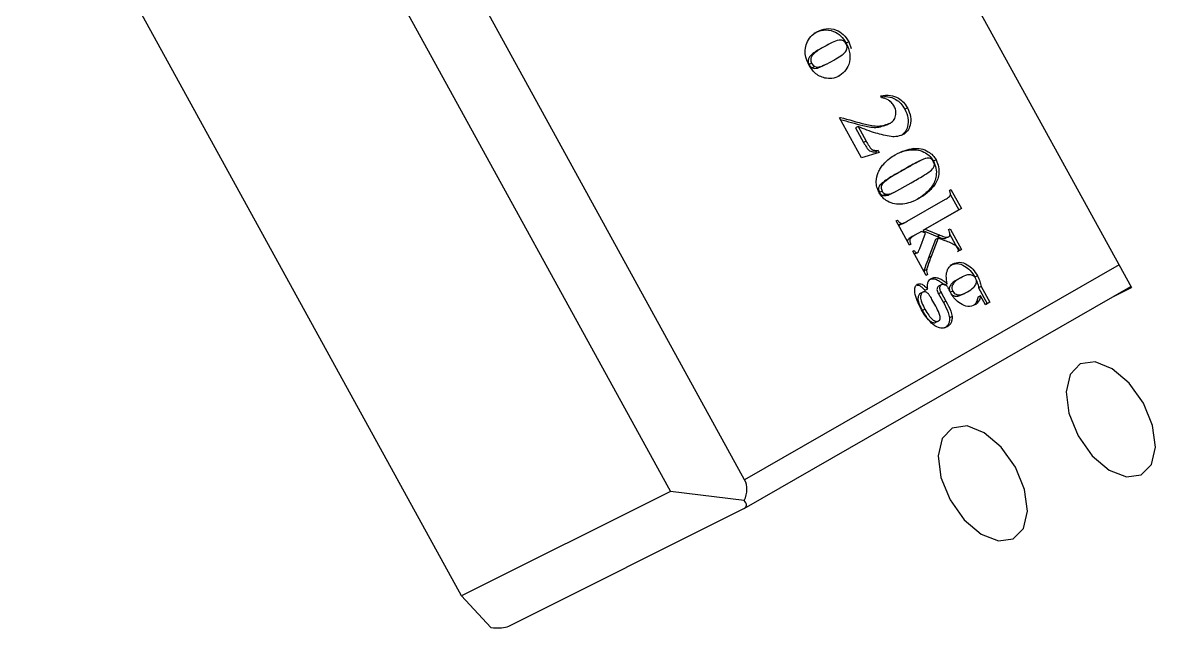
# Model space of a CAD drawing. Header units: millimetres. Extents: x -551930 to 36223, y -1733730 to 8014.
# Drawn here: x -551615.29 to -551610.26, y -1733691.41 to -1733688.71 of the extents above; entities that cross this region are included whole.
import ezdxf

# ---------------------------------------------------------------- set-up
doc = ezdxf.new("R2010")
doc.units = ezdxf.units.MM
doc.layers.get('0').update_dxf_attribs({"lineweight": 35})

msp = doc.modelspace()

# ---------------------------------------------------------------- linework, layer by layer
at = {"color": 7, "linetype": 'Continuous', "lineweight": 25}
for p, q in [((-551612.5302, -1733685.9482), (-551610.3641, -1733689.8907)), ((-551612.0821, -1733690.7457), (-551614.1399, -1733687.0003)), ((-551614.3613, -1733687.2485), (-551612.4118, -1733690.7968)), ((-551613.3397, -1733691.2615), (-551615.2892, -1733687.7132)), ((-551611.713, -1733688.8126), (-551611.7516, -1733688.8332)), ((-551611.74, -1733688.8274), (-551611.7516, -1733688.8332)), ((-551611.7015, -1733688.8065), (-551611.7131, -1733688.8123)), ((-551611.6191, -1733688.7993), (-551611.6307, -1733688.8052)), ((-551611.6191, -1733688.7993), (-551611.6095, -1733688.8288)), ((-551611.774, -1733688.8511), (-551611.7856, -1733688.8569)), ((-551611.7845, -1733688.8943), (-551611.7961, -1733688.9001)), ((-551611.7709, -1733688.9081), (-551611.7825, -1733688.914)), ((-551611.7592, -1733688.9158), (-551611.7292, -1733688.9029)), ((-551611.7476, -1733688.91), (-551611.7592, -1733688.9158)), ((-551611.7292, -1733688.9031), (-551611.7176, -1733688.8973)), ((-551611.4749, -1733689.048), (-551611.477, -1733689.0386)), ((-551611.3586, -1733689.0927), (-551611.3702, -1733689.0985)), ((-551611.6608, -1733689.137), (-551611.6568, -1733689.1347)), ((-551611.5635, -1733689.3141), (-551611.6608, -1733689.137)), ((-551611.5775, -1733689.1758), (-551611.5891, -1733689.1816)), ((-551611.5775, -1733689.1758), (-551611.5419, -1733689.2406)), ((-551611.4345, -1733689.1602), (-551611.4461, -1733689.166)), ((-551611.5891, -1733689.1816), (-551611.5535, -1733689.2464)), ((-551611.5419, -1733689.2406), (-551611.5535, -1733689.2464)), ((-551611.3339, -1733689.2733), (-551611.3455, -1733689.2791)), ((-551611.4839, -1733689.2906), (-551611.5635, -1733689.3141)), ((-551611.4883, -1733689.2825), (-551611.4999, -1733689.2883)), ((-551611.4999, -1733689.2883), (-551611.4966, -1733689.2944)), ((-551611.4883, -1733689.2825), (-551611.4839, -1733689.2906)), ((-551611.2992, -1733689.3259), (-551611.3108, -1733689.3317)), ((-551611.2315, -1733689.3241), (-551611.2431, -1733689.3299)), ((-551611.3973, -1733689.3802), (-551611.4089, -1733689.386)), ((-551611.4642, -1733689.4244), (-551611.4758, -1733689.4302)), ((-551611.4196, -1733689.4686), (-551611.3419, -1733689.4253)), ((-551611.4712, -1733689.4627), (-551611.4828, -1733689.4685)), ((-551611.4564, -1733689.4758), (-551611.468, -1733689.4816)), ((-551611.4196, -1733689.4686), (-551611.4312, -1733689.4744)), ((-551611.2396, -1733689.4369), (-551611.2512, -1733689.4427)), ((-551611.1723, -1733689.4594), (-551611.1658, -1733689.4556)), ((-551611.168, -1733689.4784), (-551611.131, -1733689.5459)), ((-551611.1658, -1733689.4556), (-551611.1194, -1733689.5401)), ((-551611.3604, -1733689.5968), (-551611.1899, -1733689.4988)), ((-551611.3048, -1733689.4938), (-551611.3164, -1733689.4996)), ((-551611.131, -1733689.5459), (-551611.2913, -1733689.638)), ((-551611.1194, -1733689.5401), (-551611.2797, -1733689.6322)), ((-551611.1194, -1733689.5401), (-551611.131, -1733689.5459)), ((-551611.409, -1733689.5953), (-551611.4027, -1733689.5917)), ((-551611.3502, -1733689.7024), (-551611.409, -1733689.5953)), ((-551611.4007, -1733689.6105), (-551611.3972, -1733689.6122)), ((-551611.3856, -1733689.6064), (-551611.3972, -1733689.6122)), ((-551611.3808, -1733689.6073), (-551611.3692, -1733689.6015)), ((-551611.2797, -1733689.6322), (-551611.2913, -1733689.638)), ((-551611.2797, -1733689.6322), (-551611.2146, -1733689.6584)), ((-551611.1759, -1733689.6336), (-551611.1694, -1733689.6299)), ((-551611.1694, -1733689.6299), (-551611.1184, -1733689.7227)), ((-551611.3076, -1733689.6474), (-551611.3378, -1733689.6647)), ((-551611.3262, -1733689.6589), (-551611.3378, -1733689.6647)), ((-551611.296, -1733689.6416), (-551611.3262, -1733689.6589)), ((-551611.296, -1733689.6416), (-551611.3076, -1733689.6474)), ((-551611.3042, -1733689.718), (-551611.2782, -1733689.6488)), ((-551611.2782, -1733689.6488), (-551611.296, -1733689.6416)), ((-551611.2913, -1733689.638), (-551611.2262, -1733689.6642)), ((-551611.2339, -1733689.6768), (-551611.2649, -1733689.7585)), ((-551611.2223, -1733689.671), (-551611.2533, -1733689.7527)), ((-551611.2223, -1733689.671), (-551611.2339, -1733689.6768)), ((-551611.2146, -1733689.6584), (-551611.2262, -1733689.6642)), ((-551611.1918, -1733689.6832), (-551611.2223, -1733689.671)), ((-551611.1754, -1733689.665), (-551611.187, -1733689.6708)), ((-551611.1702, -1733689.6553), (-551611.13, -1733689.7285)), ((-551611.3438, -1733689.6987), (-551611.3504, -1733689.702)), ((-551611.3438, -1733689.6987), (-551611.3502, -1733689.7024)), ((-551611.3351, -1733689.7299), (-551611.3287, -1733689.7262)), ((-551611.2762, -1733689.837), (-551611.3351, -1733689.7299)), ((-551611.13, -1733689.7285), (-551611.1365, -1733689.7323)), ((-551611.1184, -1733689.7227), (-551611.13, -1733689.7285)), ((-551611.1184, -1733689.7227), (-551611.1249, -1733689.7265)), ((-551611.3144, -1733689.7361), (-551611.326, -1733689.7419)), ((-551611.2533, -1733689.7527), (-551611.2649, -1733689.7585)), ((-551611.2735, -1733689.8105), (-551611.2851, -1733689.8163)), ((-551611.2851, -1733689.8163), (-551611.285, -1733689.821)), ((-551611.2699, -1733689.8333), (-551611.2764, -1733689.8366)), ((-551611.2699, -1733689.8333), (-551611.2762, -1733689.837)), ((-551611.2089, -1733689.8791), (-551611.2205, -1733689.8849)), ((-551611.1823, -1733689.8742), (-551611.1939, -1733689.88)), ((-551611.1271, -1733689.8505), (-551611.1387, -1733689.8563)), ((-551611.1153, -1733689.8442), (-551611.1269, -1733689.85)), ((-551611.0477, -1733689.8395), (-551611.0593, -1733689.8453)), ((-551612.0841, -1733690.8723), (-551610.3667, -1733689.8859)), ((-551611.2913, -1733689.9119), (-551611.3029, -1733689.9177)), ((-551611.2695, -1733689.8977), (-551611.2811, -1733689.9036)), ((-551611.2093, -1733689.9136), (-551611.2209, -1733689.9194)), ((-551611.2209, -1733689.9194), (-551611.1995, -1733689.9575)), ((-551611.2093, -1733689.9136), (-551611.1879, -1733689.9517)), ((-551611.1131, -1733689.9208), (-551611.1015, -1733689.915)), ((-551611.0344, -1733689.9275), (-551611.046, -1733689.9333)), ((-551611.0313, -1733689.886), (-551611.0429, -1733689.8918)), ((-551611.0429, -1733689.8918), (-551611.0044, -1733689.9618)), ((-551611.0125, -1733689.9673), (-551611.0344, -1733689.9275)), ((-551611.0313, -1733689.886), (-551610.9928, -1733689.956)), ((-551610.4501, -1733689.9338), (-551610.3641, -1733689.8907)), ((-551611.1879, -1733689.9517), (-551611.1995, -1733689.9575)), ((-551611.042, -1733689.9516), (-551611.0536, -1733689.9574)), ((-551611.0044, -1733689.9618), (-551611.0129, -1733689.9666)), ((-551610.9928, -1733689.956), (-551611.0125, -1733689.9673)), ((-551610.9928, -1733689.956), (-551611.0044, -1733689.9618)), ((-551611.2812, -1733689.9878), (-551611.2928, -1733689.9936)), ((-551611.1609, -1733690.0202), (-551611.1725, -1733690.026)), ((-551611.2197, -1733690.0394), (-551611.2313, -1733690.0452)), ((-551612.4118, -1733690.7968), (-551613.3397, -1733691.2615)), ((-551612.0842, -1733690.8373), (-551612.4118, -1733690.7968)), ((-551613.1299, -1733691.396), (-551612.086, -1733690.8733)), ((-551613.3397, -1733691.2615), (-551613.2101, -1733691.4011))]:
    msp.add_line(p, q, dxfattribs=at)
at = {"color": 8, "linetype": 'Continuous', "lineweight": 25}
for p, q in [((-551610.4191, -1733689.7905), (-551612.0821, -1733690.7457)), ((-551611.1576, -1733689.9068), (-551611.168, -1733689.912))]:
    msp.add_line(p, q, dxfattribs=at)
at = {"color": 7, "linetype": 'Continuous', "lineweight": 25, "flags": 128}
for points in [[(-551610.311, -1733690.4045), (-551610.3739, -1733690.3158), (-551610.4492, -1733690.2516), (-551610.5256, -1733690.2217), (-551610.5914, -1733690.2307), (-551610.6366, -1733690.2773), (-551610.6543, -1733690.3542), (-551610.6418, -1733690.4499), (-551610.601, -1733690.5497), (-551610.5382, -1733690.6385), (-551610.4628, -1733690.7027), (-551610.3864, -1733690.7326), (-551610.3206, -1733690.7236), (-551610.2754, -1733690.677), (-551610.2578, -1733690.6), (-551610.2702, -1733690.5044), (-551610.311, -1733690.4045)], [(-551610.8794, -1733690.6891), (-551610.9422, -1733690.6004), (-551611.0176, -1733690.5362), (-551611.094, -1733690.5063), (-551611.1598, -1733690.5153), (-551611.2049, -1733690.5619), (-551611.2226, -1733690.6389), (-551611.2101, -1733690.7345), (-551611.1694, -1733690.8344), (-551611.1065, -1733690.9231), (-551611.0312, -1733690.9873), (-551610.9548, -1733691.0172), (-551610.889, -1733691.0082), (-551610.8438, -1733690.9616), (-551610.8261, -1733690.8846), (-551610.8386, -1733690.789), (-551610.8794, -1733690.6891)]]:
    msp.add_lwpolyline(points, dxfattribs=at)
at = {"color": 7, "linetype": 'Continuous', "lineweight": 25}
for centre, major_axis, ratio, start_param, end_param in [((-551612.2199, -1733690.8205), (0.1381, 0.0742), 0.717333, 5.50467, 6.290068), ((-551612.2199, -1733690.8205), (0.1454, -0.0408), 0.304715, 5.95974, 6.745138), ((-551613.2638, -1733691.3433), (0.1454, -0.0408), 0.304715, 5.174342, 5.95974)]:
    msp.add_ellipse(centre, major_axis=major_axis, ratio=ratio, start_param=start_param, end_param=end_param, dxfattribs=at)
for points, knots in [([(-551611.7965, -1733688.9019), (-551611.8019, -1733688.8907), (-551611.812, -1733688.8695), (-551611.8153, -1733688.8348), (-551611.8067, -1733688.803), (-551611.7896, -1733688.7737), (-551611.7712, -1733688.7608), (-551611.7618, -1733688.7543)], [0, 0, 0, 0, 0.1974471, 0.3770542, 0.5611685, 0.7769461, 1, 1, 1, 1]), ([(-551611.7734, -1733688.7601), (-551611.7598, -1733688.7543), (-551611.733, -1733688.7428), (-551611.6902, -1733688.7486), (-551611.6532, -1733688.7704), (-551611.6384, -1733688.7933), (-551611.6307, -1733688.8052)], [0, 0, 0, 0, 0.287239, 0.567143, 0.777212, 1, 1, 1, 1]), ([(-551611.7618, -1733688.7543), (-551611.7482, -1733688.7485), (-551611.7214, -1733688.737), (-551611.6786, -1733688.7428), (-551611.6416, -1733688.7646), (-551611.6268, -1733688.7875), (-551611.6191, -1733688.7993)], [0, 0, 0, 0, 0.287239, 0.567143, 0.777212, 1, 1, 1, 1]), ([(-551611.74, -1733688.8274), (-551611.7468, -1733688.8315), (-551611.7586, -1733688.8386), (-551611.7694, -1733688.8474), (-551611.774, -1733688.8511)], [0, 0, 0, 0, 0.574953, 1, 1, 1, 1]), ([(-551611.6313, -1733688.8076), (-551611.633, -1733688.805), (-551611.6363, -1733688.7998), (-551611.6436, -1733688.7943), (-551611.6526, -1733688.7906), (-551611.6705, -1733688.7918), (-551611.6998, -1733688.8051), (-551611.7247, -1733688.8189), (-551611.74, -1733688.8274)], [0, 0, 0, 0, 0.063517, 0.125708, 0.193372, 0.282051, 0.558137, 1, 1, 1, 1]), ([(-551611.6763, -1733688.8748), (-551611.6669, -1733688.8693), (-551611.652, -1733688.8606), (-551611.6361, -1733688.847), (-551611.6287, -1733688.8353), (-551611.6274, -1733688.8281), (-551611.6269, -1733688.8248)], [0, 0, 0, 0, 0.456429, 0.727263, 0.874552, 1, 1, 1, 1]), ([(-551611.6307, -1733688.8052), (-551611.6242, -1733688.8208), (-551611.611, -1733688.8523), (-551611.6163, -1733688.8989), (-551611.6368, -1733688.9331), (-551611.6561, -1733688.9467), (-551611.666, -1733688.9537)], [0, 0, 0, 0, 0.268271, 0.539675, 0.764512, 1, 1, 1, 1]), ([(-551611.6269, -1733688.8248), (-551611.627, -1733688.8216), (-551611.6273, -1733688.8157), (-551611.63, -1733688.8102), (-551611.6313, -1733688.8076)], [0, 0, 0, 0, 0.532969, 1, 1, 1, 1]), ([(-551611.7856, -1733688.8569), (-551611.7892, -1733688.8604), (-551611.796, -1733688.8667), (-551611.8002, -1733688.8794), (-551611.8001, -1733688.8909), (-551611.7974, -1733688.8971), (-551611.7961, -1733688.9001)], [0, 0, 0, 0, 0.3399011, 0.6219485, 0.8154038, 1, 1, 1, 1]), ([(-551611.774, -1733688.8511), (-551611.7776, -1733688.8546), (-551611.7844, -1733688.8609), (-551611.7886, -1733688.8735), (-551611.7886, -1733688.8851), (-551611.7858, -1733688.8913), (-551611.7845, -1733688.8943)], [0, 0, 0, 0, 0.339901, 0.621949, 0.815404, 1, 1, 1, 1]), ([(-551611.7516, -1733688.8332), (-551611.7584, -1733688.8373), (-551611.7702, -1733688.8444), (-551611.781, -1733688.8532), (-551611.7856, -1733688.8569)], [0, 0, 0, 0, 0.574953, 1, 1, 1, 1]), ([(-551611.7476, -1733688.91), (-551611.7369, -1733688.9056), (-551611.7122, -1733688.8957), (-551611.6892, -1733688.8823), (-551611.6763, -1733688.8748)], [0, 0, 0, 0, 0.436824, 1, 1, 1, 1]), ([(-551611.7265, -1733688.9599), (-551611.7343, -1733688.9574), (-551611.7497, -1733688.9526), (-551611.7755, -1733688.9342), (-551611.7885, -1733688.9143), (-551611.7965, -1733688.9019)], [0, 0, 0, 0, 0.280536, 0.550254, 1, 1, 1, 1]), ([(-551611.7961, -1733688.9001), (-551611.794, -1733688.9035), (-551611.7903, -1733688.9094), (-551611.7848, -1733688.9126), (-551611.7825, -1733688.914)], [0, 0, 0, 0, 0.5805341, 1, 1, 1, 1]), ([(-551611.7845, -1733688.8943), (-551611.7824, -1733688.8977), (-551611.7787, -1733688.9036), (-551611.7732, -1733688.9068), (-551611.7709, -1733688.9081)], [0, 0, 0, 0, 0.580534, 1, 1, 1, 1]), ([(-551611.7825, -1733688.914), (-551611.7783, -1733688.9154), (-551611.7703, -1733688.9181), (-551611.7628, -1733688.9165), (-551611.7592, -1733688.9158)], [0, 0, 0, 0, 0.531877, 1, 1, 1, 1]), ([(-551611.7709, -1733688.9081), (-551611.7667, -1733688.9096), (-551611.7587, -1733688.9123), (-551611.7512, -1733688.9107), (-551611.7476, -1733688.91)], [0, 0, 0, 0, 0.531877, 1, 1, 1, 1]), ([(-551611.6613, -1733688.9502), (-551611.6721, -1733688.9553), (-551611.6923, -1733688.9648), (-551611.7157, -1733688.9614), (-551611.7265, -1733688.9599)], [0, 0, 0, 0, 0.5353978, 1, 1, 1, 1]), ([(-551611.477, -1733689.0386), (-551611.463, -1733689.0368), (-551611.4373, -1733689.0335), (-551611.4017, -1733689.0459), (-551611.3752, -1733689.0666), (-551611.3642, -1733689.084), (-551611.3586, -1733689.0927)], [0, 0, 0, 0, 0.328705, 0.601224, 0.798587, 1, 1, 1, 1]), ([(-551611.4758, -1733689.0439), (-551611.466, -1733689.0428), (-551611.4446, -1733689.0404), (-551611.4133, -1733689.0518), (-551611.3868, -1733689.0724), (-551611.3758, -1733689.0898), (-551611.3702, -1733689.0985)], [0, 0, 0, 0, 0.255016, 0.557449, 0.776477, 1, 1, 1, 1]), ([(-551611.4182, -1733689.0852), (-551611.4219, -1733689.0794), (-551611.4292, -1733689.0679), (-551611.4489, -1733689.0526), (-551611.4648, -1733689.0498), (-551611.4749, -1733689.048)], [0, 0, 0, 0, 0.273946, 0.538306, 1, 1, 1, 1]), ([(-551611.4345, -1733689.1602), (-551611.4283, -1733689.1556), (-551611.4163, -1733689.1467), (-551611.4094, -1733689.1249), (-551611.4099, -1733689.1034), (-551611.4154, -1733689.0913), (-551611.4182, -1733689.0852)], [0, 0, 0, 0, 0.295104, 0.57626, 0.786716, 1, 1, 1, 1]), ([(-551611.3702, -1733689.0985), (-551611.3646, -1733689.1114), (-551611.3537, -1733689.1368), (-551611.3563, -1733689.1735), (-551611.3678, -1733689.2002), (-551611.38, -1733689.2102), (-551611.3855, -1733689.2149)], [0, 0, 0, 0, 0.299465, 0.588902, 0.81161, 1, 1, 1, 1]), ([(-551611.3586, -1733689.0927), (-551611.353, -1733689.1056), (-551611.3421, -1733689.1309), (-551611.3447, -1733689.1677), (-551611.3562, -1733689.1943), (-551611.3684, -1733689.2044), (-551611.3739, -1733689.2091)], [0, 0, 0, 0, 0.299465, 0.588902, 0.81161, 1, 1, 1, 1]), ([(-551611.6572, -1733689.1436), (-551611.6242, -1733689.153), (-551611.5722, -1733689.1678), (-551611.4989, -1733689.1846), (-551611.4637, -1733689.1722), (-551611.4461, -1733689.166)], [0, 0, 0, 0, 0.464243, 0.732103, 1, 1, 1, 1]), ([(-551611.6568, -1733689.1347), (-551611.6201, -1733689.1452), (-551611.5644, -1733689.1611), (-551611.4873, -1733689.1788), (-551611.4521, -1733689.1664), (-551611.4345, -1733689.1602)], [0, 0, 0, 0, 0.490925, 0.745445, 1, 1, 1, 1]), ([(-551611.4314, -1733689.2205), (-551611.4542, -1733689.2159), (-551611.5034, -1733689.2062), (-551611.5516, -1733689.1864), (-551611.5775, -1733689.1758)], [0, 0, 0, 0, 0.4629264, 1, 1, 1, 1]), ([(-551611.3739, -1733689.2091), (-551611.3836, -1733689.2133), (-551611.4016, -1733689.2212), (-551611.422, -1733689.2207), (-551611.4314, -1733689.2205)], [0, 0, 0, 0, 0.538377, 1, 1, 1, 1]), ([(-551611.5535, -1733689.2464), (-551611.5495, -1733689.2536), (-551611.5434, -1733689.2646), (-551611.5347, -1733689.2777), (-551611.5263, -1733689.2846), (-551611.5146, -1733689.2881), (-551611.5056, -1733689.2883), (-551611.4999, -1733689.2883)], [0, 0, 0, 0, 0.3162399, 0.4837102, 0.5970644, 0.7412368, 1, 1, 1, 1]), ([(-551611.5419, -1733689.2406), (-551611.5379, -1733689.2478), (-551611.5318, -1733689.2588), (-551611.5231, -1733689.2718), (-551611.5147, -1733689.2788), (-551611.503, -1733689.2823), (-551611.494, -1733689.2824), (-551611.4883, -1733689.2825)], [0, 0, 0, 0, 0.31624, 0.48371, 0.597064, 0.741237, 1, 1, 1, 1]), ([(-551611.4142, -1733689.3013), (-551611.3996, -1733689.2938), (-551611.3743, -1733689.2807), (-551611.346, -1733689.2755), (-551611.3339, -1733689.2733)], [0, 0, 0, 0, 0.574922, 1, 1, 1, 1]), ([(-551611.3875, -1733689.29), (-551611.3854, -1733689.289), (-551611.3723, -1733689.2829), (-551611.3577, -1733689.2809), (-551611.3455, -1733689.2791)], [0, 0, 0, 0, 0.161535, 1, 1, 1, 1]), ([(-551611.3455, -1733689.2791), (-551611.3336, -1733689.2785), (-551611.3111, -1733689.2772), (-551611.2807, -1733689.2901), (-551611.2574, -1733689.3079), (-551611.2478, -1733689.3227), (-551611.2431, -1733689.3299)], [0, 0, 0, 0, 0.317893, 0.602629, 0.806231, 1, 1, 1, 1]), ([(-551611.3339, -1733689.2733), (-551611.322, -1733689.2726), (-551611.2995, -1733689.2714), (-551611.2691, -1733689.2843), (-551611.2458, -1733689.3021), (-551611.2362, -1733689.3169), (-551611.2315, -1733689.3241)], [0, 0, 0, 0, 0.317893, 0.602629, 0.806231, 1, 1, 1, 1]), ([(-551611.4658, -1733689.3436), (-551611.457, -1733689.3345), (-551611.4413, -1733689.3182), (-551611.4225, -1733689.3065), (-551611.4142, -1733689.3013)], [0, 0, 0, 0, 0.557464, 1, 1, 1, 1]), ([(-551611.3106, -1733689.3319), (-551611.3206, -1733689.337), (-551611.3539, -1733689.3541), (-551611.3862, -1733689.3728), (-551611.4089, -1733689.386)], [0, 0, 0, 0, 0.299328, 1, 1, 1, 1]), ([(-551611.2568, -1733689.3179), (-551611.2598, -1733689.317), (-551611.2666, -1733689.3151), (-551611.2781, -1733689.3168), (-551611.2995, -1733689.3248), (-551611.3391, -1733689.3475), (-551611.3745, -1733689.3674), (-551611.3973, -1733689.3802)], [0, 0, 0, 0, 0.054973, 0.123401, 0.216292, 0.495048, 1, 1, 1, 1]), ([(-551611.2442, -1733689.3304), (-551611.2462, -1733689.3272), (-551611.2496, -1733689.3218), (-551611.2547, -1733689.3191), (-551611.2568, -1733689.3179)], [0, 0, 0, 0, 0.588695, 1, 1, 1, 1]), ([(-551611.2431, -1733689.3299), (-551611.2387, -1733689.34), (-551611.2297, -1733689.3611), (-551611.2301, -1733689.3928), (-551611.2371, -1733689.421), (-551611.2464, -1733689.4353), (-551611.2512, -1733689.4427)], [0, 0, 0, 0, 0.256406, 0.532027, 0.759266, 1, 1, 1, 1]), ([(-551611.2402, -1733689.3516), (-551611.2398, -1733689.3499), (-551611.239, -1733689.3464), (-551611.2401, -1733689.3389), (-551611.2426, -1733689.3338), (-551611.2442, -1733689.3304)], [0, 0, 0, 0, 0.2487736, 0.5115013, 1, 1, 1, 1]), ([(-551611.2315, -1733689.3241), (-551611.2271, -1733689.3342), (-551611.2181, -1733689.3552), (-551611.2185, -1733689.387), (-551611.2255, -1733689.4152), (-551611.2348, -1733689.4295), (-551611.2396, -1733689.4369)], [0, 0, 0, 0, 0.2564055, 0.5320271, 0.7592662, 1, 1, 1, 1]), ([(-551611.4847, -1733689.4695), (-551611.4885, -1733689.4613), (-551611.496, -1733689.4453), (-551611.4992, -1733689.4128), (-551611.4929, -1733689.3922), (-551611.4888, -1733689.3791)], [0, 0, 0, 0, 0.27263, 0.539811, 1, 1, 1, 1]), ([(-551611.4888, -1733689.3791), (-551611.4855, -1733689.3725), (-551611.479, -1733689.3596), (-551611.4701, -1733689.3488), (-551611.4658, -1733689.3436)], [0, 0, 0, 0, 0.512268, 1, 1, 1, 1]), ([(-551611.3973, -1733689.3802), (-551611.4131, -1733689.3891), (-551611.4364, -1733689.4023), (-551611.4575, -1733689.419), (-551611.4642, -1733689.4244)], [0, 0, 0, 0, 0.679461, 1, 1, 1, 1]), ([(-551611.3419, -1733689.4253), (-551611.3236, -1733689.4149), (-551611.2988, -1733689.4008), (-551611.2745, -1733689.3856), (-551611.2681, -1733689.3816)], [0, 0, 0, 0, 0.736491, 1, 1, 1, 1]), ([(-551611.2681, -1733689.3816), (-551611.2609, -1733689.3762), (-551611.2516, -1733689.3693), (-551611.2429, -1733689.3583), (-551611.241, -1733689.3537), (-551611.2402, -1733689.3516)], [0, 0, 0, 0, 0.659359, 0.847115, 1, 1, 1, 1]), ([(-551611.4758, -1733689.4302), (-551611.4781, -1733689.4327), (-551611.4823, -1733689.4371), (-551611.4866, -1733689.4442), (-551611.4881, -1733689.4519), (-551611.4868, -1733689.4602), (-551611.4842, -1733689.4656), (-551611.4828, -1733689.4685)], [0, 0, 0, 0, 0.261046, 0.462346, 0.617822, 0.796625, 1, 1, 1, 1]), ([(-551611.4642, -1733689.4244), (-551611.4665, -1733689.4269), (-551611.4707, -1733689.4313), (-551611.475, -1733689.4384), (-551611.4765, -1733689.4461), (-551611.4752, -1733689.4544), (-551611.4726, -1733689.4598), (-551611.4712, -1733689.4627)], [0, 0, 0, 0, 0.261046, 0.462346, 0.617822, 0.796625, 1, 1, 1, 1]), ([(-551611.4089, -1733689.386), (-551611.4247, -1733689.3949), (-551611.448, -1733689.4081), (-551611.4691, -1733689.4249), (-551611.4758, -1733689.4302)], [0, 0, 0, 0, 0.679461, 1, 1, 1, 1]), ([(-551611.3796, -1733689.5203), (-551611.3918, -1733689.5211), (-551611.4144, -1733689.5227), (-551611.4452, -1733689.5101), (-551611.4695, -1733689.4928), (-551611.4796, -1733689.4772), (-551611.4847, -1733689.4695)], [0, 0, 0, 0, 0.31862, 0.592578, 0.796831, 1, 1, 1, 1]), ([(-551611.4828, -1733689.4685), (-551611.4816, -1733689.4704), (-551611.4795, -1733689.4739), (-551611.4746, -1733689.479), (-551611.4705, -1733689.4807), (-551611.468, -1733689.4816)], [0, 0, 0, 0, 0.311448, 0.588789, 1, 1, 1, 1]), ([(-551611.4712, -1733689.4627), (-551611.47, -1733689.4645), (-551611.4679, -1733689.4681), (-551611.463, -1733689.4732), (-551611.4589, -1733689.4749), (-551611.4564, -1733689.4758)], [0, 0, 0, 0, 0.311448, 0.588789, 1, 1, 1, 1]), ([(-551611.468, -1733689.4816), (-551611.465, -1733689.4821), (-551611.4585, -1733689.483), (-551611.4458, -1733689.4809), (-551611.437, -1733689.477), (-551611.4312, -1733689.4744)], [0, 0, 0, 0, 0.22821, 0.492646, 1, 1, 1, 1]), ([(-551611.4564, -1733689.4758), (-551611.4534, -1733689.4763), (-551611.4469, -1733689.4772), (-551611.4342, -1733689.4751), (-551611.4254, -1733689.4712), (-551611.4196, -1733689.4686)], [0, 0, 0, 0, 0.2282099, 0.4926458, 1, 1, 1, 1]), ([(-551611.2512, -1733689.4427), (-551611.2617, -1733689.455), (-551611.2809, -1733689.4774), (-551611.3053, -1733689.4927), (-551611.3164, -1733689.4996)], [0, 0, 0, 0, 0.545849, 1, 1, 1, 1]), ([(-551611.2396, -1733689.4369), (-551611.2501, -1733689.4492), (-551611.2693, -1733689.4716), (-551611.2937, -1733689.4868), (-551611.3048, -1733689.4938)], [0, 0, 0, 0, 0.545849, 1, 1, 1, 1]), ([(-551611.1899, -1733689.4988), (-551611.1838, -1733689.4952), (-551611.1763, -1733689.4908), (-551611.1694, -1733689.4834), (-551611.1677, -1733689.4788), (-551611.1679, -1733689.4734), (-551611.1694, -1733689.4667), (-551611.1713, -1733689.462), (-551611.1723, -1733689.4594)], [0, 0, 0, 0, 0.453498, 0.559273, 0.634784, 0.732075, 0.852115, 1, 1, 1, 1]), ([(-551611.3048, -1733689.4938), (-551611.3183, -1733689.5007), (-551611.3419, -1733689.513), (-551611.3683, -1733689.5181), (-551611.3796, -1733689.5203)], [0, 0, 0, 0, 0.571125, 1, 1, 1, 1]), ([(-551611.4027, -1733689.5917), (-551611.3998, -1733689.5958), (-551611.3951, -1733689.6025), (-551611.3883, -1733689.6053), (-551611.3856, -1733689.6064)], [0, 0, 0, 0, 0.612358, 1, 1, 1, 1]), ([(-551611.3972, -1733689.6122), (-551611.3965, -1733689.6123), (-551611.3948, -1733689.6125), (-551611.3911, -1733689.6117), (-551611.3863, -1733689.6101), (-551611.3827, -1733689.6081), (-551611.3809, -1733689.6071)], [0, 0, 0, 0, 0.122617, 0.288163, 0.643051, 1, 1, 1, 1]), ([(-551611.3856, -1733689.6064), (-551611.3849, -1733689.6065), (-551611.3832, -1733689.6067), (-551611.3795, -1733689.6059), (-551611.3716, -1733689.6031), (-551611.3651, -1733689.5994), (-551611.3604, -1733689.5968)], [0, 0, 0, 0, 0.077689, 0.182578, 0.407432, 1, 1, 1, 1]), ([(-551611.1754, -1733689.665), (-551611.1743, -1733689.6642), (-551611.1722, -1733689.6627), (-551611.1704, -1733689.6586), (-551611.1697, -1733689.6527), (-551611.1717, -1733689.644), (-551611.1744, -1733689.6375), (-551611.1759, -1733689.6336)], [0, 0, 0, 0, 0.132834, 0.26475, 0.412507, 0.655092, 1, 1, 1, 1]), ([(-551611.3378, -1733689.6647), (-551611.3439, -1733689.6684), (-551611.3515, -1733689.6729), (-551611.3586, -1733689.6804), (-551611.3595, -1733689.6835), (-551611.3599, -1733689.6848)], [0, 0, 0, 0, 0.713567, 0.880768, 1, 1, 1, 1]), ([(-551611.3262, -1733689.6589), (-551611.3324, -1733689.6625), (-551611.34, -1733689.667), (-551611.347, -1733689.6746), (-551611.3486, -1733689.6792), (-551611.3484, -1733689.6847), (-551611.3468, -1733689.6914), (-551611.3449, -1733689.6961), (-551611.3438, -1733689.6987)], [0, 0, 0, 0, 0.454358, 0.560822, 0.637186, 0.734571, 0.853722, 1, 1, 1, 1]), ([(-551611.2262, -1733689.6642), (-551611.2201, -1733689.6666), (-551611.2107, -1733689.6704), (-551611.199, -1733689.6734), (-551611.1918, -1733689.673), (-551611.1886, -1733689.6715), (-551611.187, -1733689.6708)], [0, 0, 0, 0, 0.4605052, 0.7212784, 0.8660847, 1, 1, 1, 1]), ([(-551611.2146, -1733689.6584), (-551611.2085, -1733689.6608), (-551611.1991, -1733689.6646), (-551611.1874, -1733689.6676), (-551611.1802, -1733689.6672), (-551611.177, -1733689.6657), (-551611.1754, -1733689.665)], [0, 0, 0, 0, 0.460505, 0.721278, 0.866085, 1, 1, 1, 1]), ([(-551611.1249, -1733689.7265), (-551611.1279, -1733689.722), (-551611.1337, -1733689.7133), (-551611.1559, -1733689.696), (-551611.176, -1733689.6888), (-551611.1918, -1733689.6832)], [0, 0, 0, 0, 0.1843615, 0.3598133, 1, 1, 1, 1]), ([(-551611.3287, -1733689.7262), (-551611.3278, -1733689.7278), (-551611.3261, -1733689.7307), (-551611.3231, -1733689.7341), (-551611.3202, -1733689.7358), (-551611.3179, -1733689.7366), (-551611.3159, -1733689.7368), (-551611.3149, -1733689.7363), (-551611.3144, -1733689.7361)], [0, 0, 0, 0, 0.271163, 0.491027, 0.674462, 0.796486, 0.902227, 1, 1, 1, 1]), ([(-551611.3144, -1733689.7361), (-551611.3135, -1733689.7354), (-551611.3114, -1733689.7335), (-551611.308, -1733689.7273), (-551611.3058, -1733689.7218), (-551611.3042, -1733689.718)], [0, 0, 0, 0, 0.171029, 0.423977, 1, 1, 1, 1]), ([(-551611.3282, -1733689.7424), (-551611.328, -1733689.7424), (-551611.3272, -1733689.7425), (-551611.3265, -1733689.7422), (-551611.326, -1733689.7419)], [0, 0, 0, 0, 0.282808, 1, 1, 1, 1]), ([(-551611.2649, -1733689.7585), (-551611.2704, -1733689.7725), (-551611.2779, -1733689.7914), (-551611.2836, -1733689.8113), (-551611.2851, -1733689.8163)], [0, 0, 0, 0, 0.743305, 1, 1, 1, 1]), ([(-551611.2533, -1733689.7527), (-551611.2588, -1733689.7667), (-551611.2663, -1733689.7856), (-551611.272, -1733689.8054), (-551611.2735, -1733689.8105)], [0, 0, 0, 0, 0.743305, 1, 1, 1, 1]), ([(-551611.1686, -1733689.7914), (-551611.1589, -1733689.7879), (-551611.1387, -1733689.7806), (-551611.106, -1733689.7929), (-551611.0781, -1733689.815), (-551611.0657, -1733689.8349), (-551611.0593, -1733689.8453)], [0, 0, 0, 0, 0.25283, 0.525018, 0.751655, 1, 1, 1, 1]), ([(-551611.157, -1733689.7856), (-551611.1473, -1733689.7821), (-551611.1271, -1733689.7748), (-551611.0944, -1733689.7871), (-551611.0665, -1733689.8092), (-551611.0541, -1733689.8291), (-551611.0477, -1733689.8395)], [0, 0, 0, 0, 0.25283, 0.525018, 0.751655, 1, 1, 1, 1]), ([(-551611.2735, -1733689.8105), (-551611.2738, -1733689.8147), (-551611.2743, -1733689.8224), (-551611.2713, -1733689.8299), (-551611.2699, -1733689.8333)], [0, 0, 0, 0, 0.543798, 1, 1, 1, 1]), ([(-551611.1823, -1733689.8742), (-551611.1844, -1733689.8625), (-551611.1882, -1733689.8412), (-551611.183, -1733689.8143), (-551611.1719, -1733689.796), (-551611.162, -1733689.7891), (-551611.157, -1733689.7856)], [0, 0, 0, 0, 0.329571, 0.599339, 0.796677, 1, 1, 1, 1]), ([(-551611.0565, -1733689.85), (-551611.0579, -1733689.8478), (-551611.0608, -1733689.8433), (-551611.0671, -1733689.8384), (-551611.0746, -1733689.8352), (-551611.0867, -1733689.8331), (-551611.105, -1733689.8386), (-551611.1188, -1733689.8461), (-551611.1271, -1733689.8505)], [0, 0, 0, 0, 0.085404, 0.171055, 0.264668, 0.373889, 0.624983, 1, 1, 1, 1]), ([(-551611.2965, -1733689.9895), (-551611.3033, -1733689.9761), (-551611.3157, -1733689.9516), (-551611.3255, -1733689.9207), (-551611.3271, -1733689.9003), (-551611.325, -1733689.8895), (-551611.3213, -1733689.8812), (-551611.3172, -1733689.878), (-551611.3152, -1733689.8765)], [0, 0, 0, 0, 0.353999, 0.649627, 0.759941, 0.850952, 0.928717, 1, 1, 1, 1]), ([(-551611.3153, -1733689.8801), (-551611.3119, -1733689.8807), (-551611.3044, -1733689.8819), (-551611.2927, -1733689.8911), (-551611.2853, -1733689.899), (-551611.2811, -1733689.9036)], [0, 0, 0, 0, 0.260857, 0.576222, 1, 1, 1, 1]), ([(-551611.3152, -1733689.8765), (-551611.312, -1733689.8753), (-551611.3052, -1733689.8727), (-551611.2932, -1733689.8761), (-551611.2811, -1733689.8851), (-551611.2738, -1733689.8931), (-551611.2695, -1733689.8977)], [0, 0, 0, 0, 0.210251, 0.438964, 0.678337, 1, 1, 1, 1]), ([(-551611.2695, -1733689.8977), (-551611.27, -1733689.8917), (-551611.271, -1733689.8805), (-551611.2677, -1733689.8664), (-551611.2617, -1733689.8564), (-551611.2563, -1733689.8527), (-551611.2535, -1733689.8507)], [0, 0, 0, 0, 0.317991, 0.591007, 0.792511, 1, 1, 1, 1]), ([(-551611.2552, -1733689.8539), (-551611.2532, -1733689.8533), (-551611.2454, -1733689.8508), (-551611.2302, -1733689.8551), (-551611.2115, -1733689.8649), (-551611.2001, -1733689.8747), (-551611.1939, -1733689.88)], [0, 0, 0, 0, 0.096198, 0.391837, 0.668778, 1, 1, 1, 1]), ([(-551611.2535, -1733689.8507), (-551611.2484, -1733689.8488), (-551611.2374, -1733689.8448), (-551611.2186, -1733689.8491), (-551611.1999, -1733689.8592), (-551611.1885, -1733689.8689), (-551611.1823, -1733689.8742)], [0, 0, 0, 0, 0.22406, 0.477874, 0.715637, 1, 1, 1, 1]), ([(-551611.2205, -1733689.8849), (-551611.2219, -1733689.8859), (-551611.2248, -1733689.8879), (-551611.2272, -1733689.8931), (-551611.2282, -1733689.9), (-551611.2261, -1733689.9093), (-551611.2228, -1733689.9158), (-551611.2209, -1733689.9194)], [0, 0, 0, 0, 0.155654, 0.306588, 0.470114, 0.701011, 1, 1, 1, 1]), ([(-551611.2089, -1733689.8791), (-551611.2103, -1733689.8801), (-551611.2132, -1733689.8821), (-551611.2156, -1733689.8873), (-551611.2166, -1733689.8942), (-551611.2145, -1733689.9035), (-551611.2112, -1733689.9099), (-551611.2093, -1733689.9136)], [0, 0, 0, 0, 0.155654, 0.306588, 0.470114, 0.701011, 1, 1, 1, 1]), ([(-551611.1779, -1733689.8923), (-551611.1801, -1733689.8889), (-551611.1845, -1733689.8823), (-551611.1938, -1733689.8775), (-551611.2023, -1733689.8762), (-551611.2067, -1733689.8781), (-551611.2089, -1733689.8791)], [0, 0, 0, 0, 0.2907808, 0.5745326, 0.7875189, 1, 1, 1, 1]), ([(-551611.1387, -1733689.8563), (-551611.1445, -1733689.8599), (-551611.1546, -1733689.8661), (-551611.1666, -1733689.877), (-551611.172, -1733689.889), (-551611.174, -1733689.8985), (-551611.1722, -1733689.9034), (-551611.1719, -1733689.9043)], [0, 0, 0, 0, 0.341648, 0.5982973, 0.784839, 0.9600686, 1, 1, 1, 1]), ([(-551611.1271, -1733689.8505), (-551611.1329, -1733689.8541), (-551611.143, -1733689.8603), (-551611.1549, -1733689.8712), (-551611.1606, -1733689.8832), (-551611.1622, -1733689.8954), (-551611.1591, -1733689.9031), (-551611.1576, -1733689.9068)], [0, 0, 0, 0, 0.305103, 0.5343, 0.700888, 0.857374, 1, 1, 1, 1]), ([(-551611.0923, -1733689.91), (-551611.0826, -1733689.904), (-551611.0701, -1733689.8963), (-551611.0581, -1733689.8831), (-551611.0554, -1733689.8774), (-551611.0541, -1733689.8748)], [0, 0, 0, 0, 0.658123, 0.84609, 1, 1, 1, 1]), ([(-551611.0541, -1733689.8748), (-551611.0534, -1733689.8727), (-551611.052, -1733689.8684), (-551611.0522, -1733689.8596), (-551611.0549, -1733689.8537), (-551611.0565, -1733689.85)], [0, 0, 0, 0, 0.284814, 0.553767, 1, 1, 1, 1]), ([(-551611.0533, -1733689.859), (-551611.0516, -1733689.8627), (-551611.0467, -1733689.8732), (-551611.0444, -1733689.8844), (-551611.0429, -1733689.8918)], [0, 0, 0, 0, 0.3456566, 1, 1, 1, 1]), ([(-551611.0477, -1733689.8395), (-551611.0437, -1733689.8476), (-551611.0365, -1733689.8626), (-551611.0329, -1733689.8786), (-551611.0313, -1733689.886)], [0, 0, 0, 0, 0.543094, 1, 1, 1, 1]), ([(-551611.3029, -1733689.9177), (-551611.3045, -1733689.9189), (-551611.3077, -1733689.9213), (-551611.3107, -1733689.9275), (-551611.3123, -1733689.9354), (-551611.3125, -1733689.9484), (-551611.3058, -1733689.9688), (-551611.2976, -1733689.9844), (-551611.2928, -1733689.9936)], [0, 0, 0, 0, 0.082507, 0.169545, 0.268715, 0.386043, 0.638646, 1, 1, 1, 1]), ([(-551611.2913, -1733689.9119), (-551611.2929, -1733689.913), (-551611.2961, -1733689.9155), (-551611.2991, -1733689.9217), (-551611.3007, -1733689.9296), (-551611.301, -1733689.9426), (-551611.2942, -1733689.963), (-551611.286, -1733689.9786), (-551611.2812, -1733689.9878)], [0, 0, 0, 0, 0.082507, 0.169545, 0.268715, 0.386043, 0.638646, 1, 1, 1, 1]), ([(-551611.2693, -1733689.9157), (-551611.2715, -1733689.9142), (-551611.2757, -1733689.9114), (-551611.2818, -1733689.9097), (-551611.2871, -1733689.9099), (-551611.2899, -1733689.9112), (-551611.2913, -1733689.9119)], [0, 0, 0, 0, 0.311837, 0.584744, 0.789053, 1, 1, 1, 1]), ([(-551611.2499, -1733689.944), (-551611.2537, -1733689.9372), (-551611.2586, -1733689.9285), (-551611.2655, -1733689.9193), (-551611.2682, -1733689.9168), (-551611.2693, -1733689.9157)], [0, 0, 0, 0, 0.677418, 0.860576, 1, 1, 1, 1]), ([(-551611.1643, -1733689.9194), (-551611.1649, -1733689.9183), (-551611.1664, -1733689.9152), (-551611.1709, -1733689.9062), (-551611.1749, -1733689.8982), (-551611.1779, -1733689.8923)], [0, 0, 0, 0, 0.122215, 0.340922, 1, 1, 1, 1]), ([(-551611.1645, -1733689.9188), (-551611.1639, -1733689.9196), (-551611.1613, -1733689.9233), (-551611.1537, -1733689.9275), (-551611.141, -1733689.9309), (-551611.1269, -1733689.9274), (-551611.1176, -1733689.9225), (-551611.1133, -1733689.9203)], [0, 0, 0, 0, 0.045088, 0.212404, 0.404985, 0.727783, 1, 1, 1, 1]), ([(-551611.0593, -1733689.9686), (-551611.0696, -1733689.9724), (-551611.0903, -1733689.9799), (-551611.1231, -1733689.9646), (-551611.1477, -1733689.9436), (-551611.1591, -1733689.9269), (-551611.1643, -1733689.9194)], [0, 0, 0, 0, 0.280934, 0.563966, 0.801992, 1, 1, 1, 1]), ([(-551611.1576, -1733689.9068), (-551611.1556, -1733689.9098), (-551611.1516, -1733689.9159), (-551611.1422, -1733689.9218), (-551611.1294, -1733689.9251), (-551611.1119, -1733689.9205), (-551611.0996, -1733689.9139), (-551611.0923, -1733689.91)], [0, 0, 0, 0, 0.125889, 0.252902, 0.399096, 0.644141, 1, 1, 1, 1]), ([(-551611.046, -1733689.9333), (-551611.047, -1733689.9385), (-551611.0486, -1733689.9471), (-551611.0522, -1733689.9545), (-551611.0536, -1733689.9574)], [0, 0, 0, 0, 0.614874, 1, 1, 1, 1]), ([(-551611.0344, -1733689.9275), (-551611.0354, -1733689.9327), (-551611.037, -1733689.9413), (-551611.0406, -1733689.9487), (-551611.042, -1733689.9516)], [0, 0, 0, 0, 0.614874, 1, 1, 1, 1]), ([(-551611.214, -1733690.0316), (-551611.2137, -1733690.0292), (-551611.213, -1733690.0241), (-551611.2145, -1733690.0152), (-551611.2245, -1733689.9873), (-551611.2381, -1733689.9641), (-551611.2499, -1733689.944)], [0, 0, 0, 0, 0.080594, 0.17103, 0.281876, 1, 1, 1, 1]), ([(-551611.1995, -1733689.9575), (-551611.1914, -1733689.972), (-551611.1792, -1733689.9939), (-551611.1742, -1733690.0179), (-551611.1725, -1733690.026)], [0, 0, 0, 0, 0.66095, 1, 1, 1, 1]), ([(-551611.1879, -1733689.9517), (-551611.1798, -1733689.9661), (-551611.1676, -1733689.9881), (-551611.1626, -1733690.0121), (-551611.1609, -1733690.0202)], [0, 0, 0, 0, 0.66095, 1, 1, 1, 1]), ([(-551611.0536, -1733689.9574), (-551611.0563, -1733689.9614), (-551611.0594, -1733689.9661), (-551611.0638, -1733689.9692), (-551611.0645, -1733689.9697)], [0, 0, 0, 0, 0.835527, 1, 1, 1, 1]), ([(-551611.042, -1733689.9516), (-551611.0448, -1733689.9554), (-551611.0496, -1733689.9623), (-551611.0564, -1733689.9667), (-551611.0593, -1733689.9686)], [0, 0, 0, 0, 0.56103, 1, 1, 1, 1]), ([(-551611.2517, -1733690.05), (-551611.2608, -1733690.0402), (-551611.2778, -1733690.0218), (-551611.2906, -1733689.9998), (-551611.2965, -1733689.9895)], [0, 0, 0, 0, 0.534789, 1, 1, 1, 1]), ([(-551611.2928, -1733689.9936), (-551611.2875, -1733690.0027), (-551611.278, -1733690.019), (-551611.2634, -1733690.0357), (-551611.2521, -1733690.044), (-551611.2446, -1733690.0472), (-551611.2373, -1733690.0479), (-551611.2333, -1733690.0461), (-551611.2313, -1733690.0452)], [0, 0, 0, 0, 0.345679, 0.617947, 0.729285, 0.824872, 0.911978, 1, 1, 1, 1]), ([(-551611.2812, -1733689.9878), (-551611.2759, -1733689.9969), (-551611.2664, -1733690.0132), (-551611.2518, -1733690.0299), (-551611.2405, -1733690.0382), (-551611.233, -1733690.0414), (-551611.2257, -1733690.0421), (-551611.2217, -1733690.0403), (-551611.2197, -1733690.0394)], [0, 0, 0, 0, 0.3456794, 0.6179471, 0.7292854, 0.8248724, 0.9119782, 1, 1, 1, 1]), ([(-551611.2197, -1733690.0394), (-551611.2182, -1733690.0383), (-551611.2155, -1733690.0364), (-551611.2145, -1733690.0331), (-551611.214, -1733690.0316)], [0, 0, 0, 0, 0.5734142, 1, 1, 1, 1]), ([(-551611.1725, -1733690.026), (-551611.1725, -1733690.0316), (-551611.1724, -1733690.0423), (-551611.1773, -1733690.0555), (-551611.1848, -1733690.0652), (-551611.1909, -1733690.0693), (-551611.1941, -1733690.0714)], [0, 0, 0, 0, 0.286284, 0.553311, 0.767819, 1, 1, 1, 1]), ([(-551611.1609, -1733690.0202), (-551611.1609, -1733690.0257), (-551611.1608, -1733690.0365), (-551611.1657, -1733690.0497), (-551611.1732, -1733690.0594), (-551611.1793, -1733690.0634), (-551611.1825, -1733690.0656)], [0, 0, 0, 0, 0.286284, 0.553311, 0.767819, 1, 1, 1, 1]), ([(-551611.1825, -1733690.0656), (-551611.1885, -1733690.068), (-551611.2004, -1733690.073), (-551611.2258, -1733690.0695), (-551611.2418, -1733690.0575), (-551611.2517, -1733690.05)], [0, 0, 0, 0, 0.272733, 0.550867, 1, 1, 1, 1])]:
    msp.add_open_spline(points, degree=3, knots=knots, dxfattribs=at)

doc.saveas('drawing.dxf')
